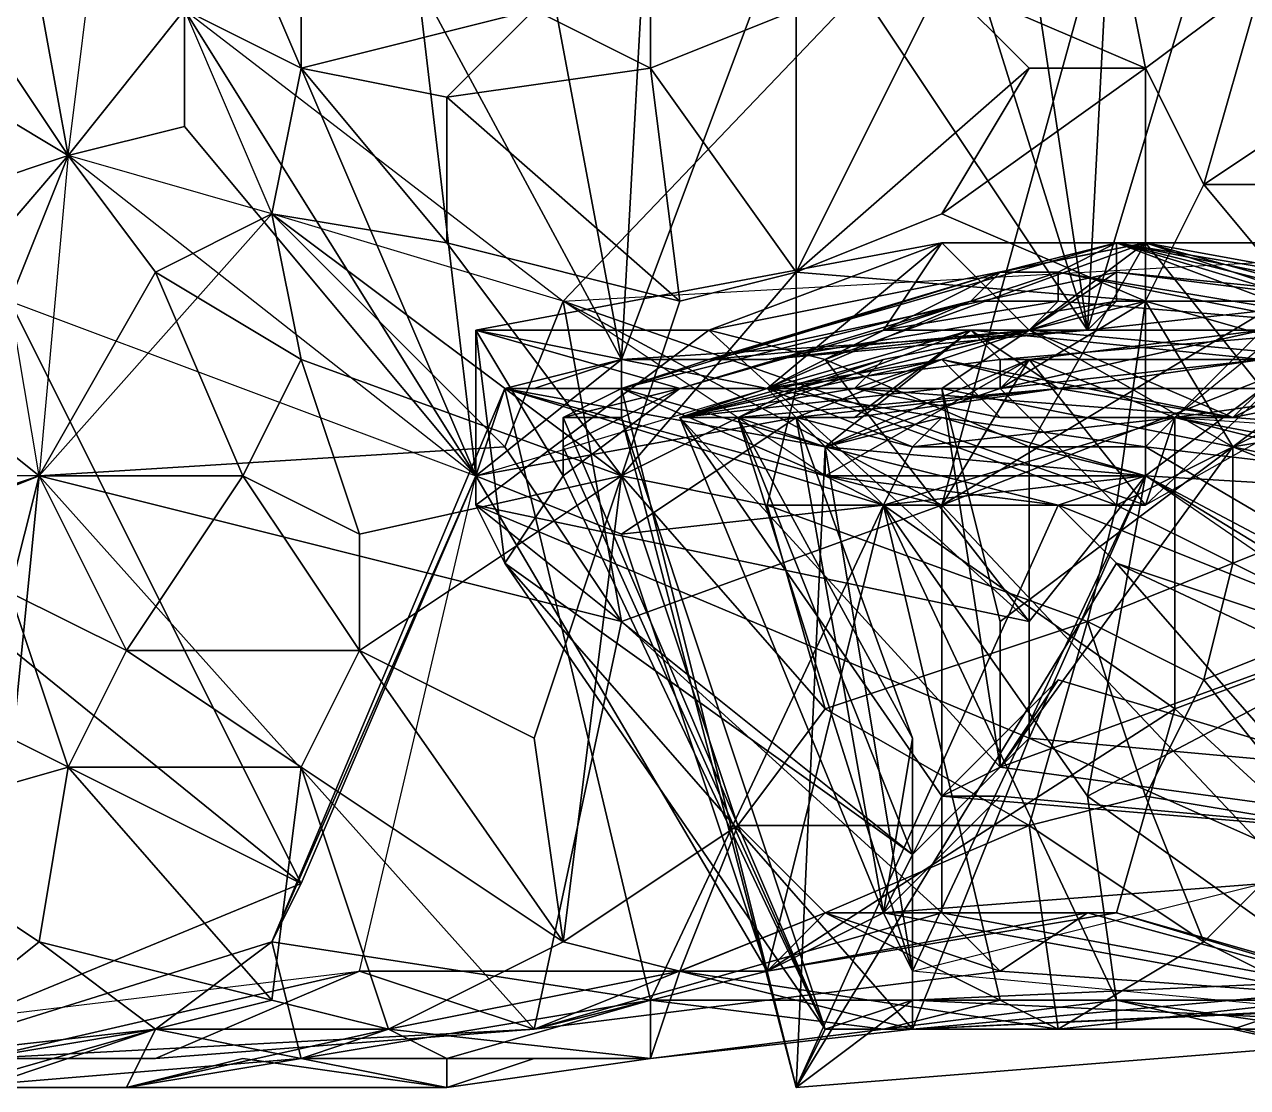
# Model space of a CAD drawing. Header units: metres. Extents: x -3.92 to 4.26, y -4.92 to 4.9.
# Drawn here: x -2.69 to -1.85, y -4.7 to -3.97 of the extents above; entities that cross this region are included whole.
import ezdxf

# ---------------------------------------------------------------- set-up
doc = ezdxf.new("R2010")
doc.units = ezdxf.units.M

msp = doc.modelspace()

# ---------------------------------------------------------------- linework, layer by layer
for points in [[(-2.76, -4, 1.3), (-2.64, -3.9, 1.32), (-2.78, -3.56, 1.68)], [(-1.9, -3.72, 1.32), (-2.58, -3.96, 1.32), (-2.32, -4.16, 1.3)], [(-2.06, -4.3, 1.3), (-1.9, -3.72, 1.32), (-2.32, -4.16, 1.3)], [(-2.06, -4.3, 1.3), (-1.66, -4.06, 1.3), (-1.9, -3.72, 1.32)], [(-1.66, -4.06, 1.3), (-1.76, -3.76, 1.32), (-1.9, -3.72, 1.32)], [(-2.06, -3.86, 1.3), (-2.02, -3.78, 1.3), (-1.96, -4.18, 0.78)], [(-2.02, -3.78, 1.3), (-1.94, -3.8, 1.3), (-1.96, -4.18, 0.78)], [(-1.94, -3.8, 1.3), (-1.84, -3.78, 1.3), (-1.96, -4.18, 0.78)], [(-1.84, -3.78, 1.3), (-1.78, -4.16, 0.7), (-1.96, -4.18, 0.78)], [(-2.7, -3.84, 1.3), (-2.66, -4.06, 1.32), (-2.78, -3.88, 1.3)], [(-2.58, -3.96, 1.32), (-2.66, -4.06, 1.32), (-2.7, -3.84, 1.3)], [(-2.34, -3.88, 1.3), (-2.26, -3.84, 1.3), (-2.28, -4.2, 0.7)], [(-2.26, -3.84, 1.3), (-2.16, -3.88, 1.3), (-2.28, -4.2, 0.7)], [(-2.56, -3.86, 1.3), (-2.38, -4.28, 0.74), (-2.58, -3.96, 1.32)], [(-2.42, -3.94, 1.3), (-2.38, -4.28, 0.74), (-2.56, -3.86, 1.3)], [(-2.06, -3.86, 1.3), (-1.96, -4.18, 0.78), (-2.16, -3.88, 1.3)], [(-2.66, -4.06, 1.32), (-2.7, -4.16, 1.3), (-2.78, -3.88, 1.3)], [(-2.42, -3.94, 1.3), (-2.34, -3.88, 1.3), (-2.28, -4.2, 0.7)], [(-2.16, -3.88, 1.3), (-1.96, -4.18, 0.78), (-2.28, -4.2, 0.7)], [(-2.9, -4.12, 1.3), (-2.64, -3.9, 1.32), (-3.02, -3.92, 1.3)], [(-2.76, -4, 1.3), (-2.66, -4.06, 1.32), (-2.64, -3.9, 1.32)], [(-2.06, -3.94, 1.3), (-1.92, -4, 1.32), (-1.94, -3.9, 1.32)], [(-1.94, -3.9, 1.32), (-1.92, -4, 1.32), (-1.84, -3.94, 1.32)], [(-2.58, -3.96, 1.32), (-2.5, -4, 1.32), (-2.5, -3.92, 1.32)], [(-2.5, -3.92, 1.32), (-2.5, -4, 1.32), (-2.34, -3.96, 1.3)], [(-2.34, -3.96, 1.3), (-2.26, -4, 1.3), (-2.26, -3.92, 1.3)], [(-2.26, -3.92, 1.3), (-2.26, -4, 1.3), (-2.16, -3.96, 1.3)], [(-2.42, -3.94, 1.3), (-2.28, -4.2, 0.7), (-2.38, -4.28, 0.74)], [(-2.16, -3.96, 1.3), (-2.16, -4.14, 1.32), (-2.06, -3.94, 1.3)], [(-2.16, -4.14, 1.32), (-2, -4, 1.3), (-2.06, -3.94, 1.3)], [(-2, -4, 1.3), (-1.92, -4, 1.32), (-2.06, -3.94, 1.3)], [(-1.92, -4, 1.32), (-1.88, -4.08, 1.32), (-1.84, -3.94, 1.32)], [(-1.88, -4.08, 1.32), (-1.76, -4, 1.32), (-1.84, -3.94, 1.32)], [(-2.58, -3.96, 1.32), (-2.58, -4.04, 1.32), (-2.66, -4.06, 1.32)], [(-2.38, -4.28, 0.74), (-2.58, -4.04, 1.32), (-2.58, -3.96, 1.32)], [(-2.5, -4, 1.32), (-2.58, -3.96, 1.32), (-2.52, -4.1, 1.32)], [(-2.5, -4, 1.32), (-2.4, -4.02, 1.3), (-2.34, -3.96, 1.3)], [(-2.4, -4.02, 1.3), (-2.26, -4, 1.3), (-2.34, -3.96, 1.3)], [(-2.26, -4, 1.3), (-2.16, -4.14, 1.32), (-2.16, -3.96, 1.3)], [(-1.92, -4.3, 0.78), (-1.58, -3.98, 1.3), (-1.9, -4.24, 0.7)], [(-2.78, -4.1, 1.3), (-2.66, -4.06, 1.32), (-2.76, -4, 1.3)], [(-2.5, -4, 1.32), (-2.52, -4.1, 1.32), (-2.4, -4.12, 1.3)], [(-2.5, -4, 1.32), (-2.4, -4.12, 1.3), (-2.4, -4.02, 1.3)], [(-2.4, -4.02, 1.3), (-2.24, -4.16, 1.32), (-2.26, -4, 1.3)], [(-2.24, -4.16, 1.32), (-2.16, -4.14, 1.32), (-2.26, -4, 1.3)], [(-2.16, -4.14, 1.32), (-2.06, -4.1, 1.3), (-2, -4, 1.3)], [(-2, -4, 1.3), (-2.06, -4.1, 1.3), (-1.92, -4, 1.32)], [(-2.06, -4.1, 1.3), (-1.92, -4.16, 1.32), (-1.92, -4, 1.32)], [(-1.92, -4.16, 1.32), (-1.88, -4.08, 1.32), (-1.92, -4, 1.32)], [(-1.88, -4.08, 1.32), (-1.74, -4.08, 1.32), (-1.76, -4, 1.32)], [(-2.4, -4.02, 1.3), (-2.4, -4.12, 1.3), (-2.24, -4.16, 1.32)], [(-2.58, -4.04, 1.32), (-2.38, -4.28, 0.74), (-2.66, -4.06, 1.32)], [(-2.78, -4.1, 1.3), (-2.78, -4.2, 1.3), (-2.66, -4.06, 1.32)], [(-2.78, -4.2, 1.3), (-2.7, -4.16, 1.3), (-2.66, -4.06, 1.32)], [(-2.66, -4.06, 1.32), (-2.68, -4.28, 1.32), (-2.6, -4.14, 1.32)], [(-2.52, -4.1, 1.32), (-2.66, -4.06, 1.32), (-2.6, -4.14, 1.32)], [(-1.6, -4.12, 1.3), (-1.66, -4.06, 1.3), (-2.06, -4.3, 1.3)], [(-1.92, -4.16, 1.32), (-1.78, -4.2, 1.32), (-1.88, -4.08, 1.32)], [(-1.78, -4.2, 1.32), (-1.74, -4.08, 1.32), (-1.88, -4.08, 1.32)], [(-2.36, -4.26, 1.3), (-2.52, -4.1, 1.32), (-2.68, -4.28, 1.32)], [(-2.52, -4.1, 1.32), (-2.6, -4.14, 1.32), (-2.5, -4.2, 1.32)], [(-2.4, -4.12, 1.3), (-2.52, -4.1, 1.32), (-2.28, -4.28, 1.36)], [(-2.52, -4.1, 1.32), (-2.5, -4.2, 1.32), (-2.28, -4.28, 1.36)], [(-2.36, -4.26, 1.3), (-2.32, -4.16, 1.3), (-2.52, -4.1, 1.32)], [(-2.16, -4.14, 1.32), (-1.92, -4.16, 1.32), (-2.06, -4.1, 1.3)], [(-2.4, -4.12, 1.3), (-2.28, -4.28, 1.36), (-2.24, -4.16, 1.32)], [(-2.18, -4.22, -0.98), (-2.06, -4.12, -1.14), (-2.38, -4.18, -1.18)], [(-2.06, -4.12, -1.14), (-2.22, -4.18, -1.2), (-2.38, -4.18, -1.18)], [(-2.32, -4.16, 1.3), (-1.6, -4.12, 1.3), (-1.92, -4.3, 0.78)], [(-1.94, -4.14, 0.16), (-1.94, -4.12, 0.02), (-2.22, -4.2, 0.04)], [(-2.22, -4.2, 0.04), (-1.94, -4.12, 0.02), (-2.02, -4.14, -0.14)], [(-2.06, -4.12, -1.14), (-1.92, -4.12, -1.18), (-2.22, -4.18, -1.2)], [(-1.92, -4.12, -1.18), (-2.14, -4.2, -1.18), (-2.22, -4.18, -1.2)], [(-2.18, -4.22, -0.98), (-2.1, -4.18, -0.84), (-2.06, -4.12, -1.14)], [(-2.14, -4.2, -1.18), (-1.92, -4.12, -1.18), (-2, -4.26, -1.18)], [(-2, -4.18, -0.82), (-2.06, -4.12, -1.14), (-2.1, -4.18, -0.84)], [(-2, -4.18, -0.82), (-1.92, -4.12, -1.18), (-2.06, -4.12, -1.14)], [(-1.74, -4.64, 1.26), (-1.6, -4.12, 1.3), (-2.06, -4.3, 1.3)], [(-1.94, -4.12, 0.02), (-1.92, -4.12, -0.06), (-2.02, -4.14, -0.14)], [(-1.92, -4.12, -0.06), (-1.94, -4.12, -0.2), (-2.02, -4.14, -0.14)], [(-2.02, -4.14, -0.14), (-1.94, -4.12, -0.2), (-2.02, -4.14, -0.22)], [(-1.94, -4.12, -0.2), (-1.98, -4.14, -0.36), (-2.02, -4.14, -0.22)], [(-2, -4.18, -0.82), (-1.74, -4.18, -0.94), (-1.92, -4.12, -1.18)], [(-1.92, -4.12, -1.18), (-1.92, -4.28, -1.18), (-2, -4.26, -1.18)], [(-1.94, -4.12, -0.2), (-1.78, -4.18, -0.38), (-1.98, -4.14, -0.36)], [(-1.74, -4.16, 0.22), (-1.94, -4.12, 0.02), (-1.94, -4.14, 0.16)], [(-1.74, -4.16, 0.22), (-1.7, -4.16, 0.04), (-1.94, -4.12, 0.02)], [(-1.7, -4.16, 0.04), (-1.92, -4.12, -0.06), (-1.94, -4.12, 0.02)], [(-1.92, -4.12, -0.06), (-1.7, -4.18, -0.16), (-1.94, -4.12, -0.2)], [(-1.7, -4.18, -0.16), (-1.74, -4.18, -0.24), (-1.94, -4.12, -0.2)], [(-1.74, -4.18, -0.24), (-1.7, -4.18, -0.32), (-1.94, -4.12, -0.2)], [(-1.94, -4.12, -0.2), (-1.7, -4.18, -0.32), (-1.78, -4.18, -0.38)], [(-1.7, -4.16, 0.04), (-1.7, -4.18, -0.08), (-1.92, -4.12, -0.06)], [(-1.7, -4.18, -0.08), (-1.7, -4.18, -0.16), (-1.92, -4.12, -0.06)], [(-1.74, -4.18, -0.94), (-1.76, -4.12, -1.18), (-1.92, -4.12, -1.18)], [(-1.92, -4.12, -1.18), (-1.84, -4.22, -1.18), (-1.92, -4.28, -1.18)], [(-1.92, -4.12, -1.18), (-1.76, -4.12, -1.18), (-1.84, -4.22, -1.18)], [(-2.54, -4.28, 1.32), (-2.6, -4.14, 1.32), (-2.68, -4.28, 1.32)], [(-2.54, -4.28, 1.32), (-2.5, -4.2, 1.32), (-2.6, -4.14, 1.32)], [(-2.24, -4.16, 1.32), (-2.28, -4.28, 1.36), (-2.16, -4.14, 1.32)], [(-2.28, -4.28, 1.36), (-2.16, -4.22, 1.32), (-2.16, -4.14, 1.32)], [(-2.22, -4.2, 0.04), (-2.02, -4.14, -0.14), (-2.28, -4.22, -0.02)], [(-2.02, -4.14, -0.14), (-2.18, -4.22, -0.1), (-2.28, -4.22, -0.02)], [(-2.02, -4.14, -0.14), (-2.28, -4.22, -0.26), (-2.18, -4.22, -0.18)], [(-2.02, -4.14, -0.14), (-2.02, -4.14, -0.22), (-2.28, -4.22, -0.26)], [(-2.02, -4.14, -0.22), (-2.04, -4.16, -0.3), (-2.28, -4.22, -0.26)], [(-2, -4.18, 0.44), (-1.94, -4.14, 0.28), (-2.22, -4.2, 0.28)], [(-2.22, -4.2, 0.28), (-1.94, -4.14, 0.16), (-2.22, -4.2, 0.04)], [(-1.94, -4.14, 0.28), (-1.94, -4.14, 0.16), (-2.22, -4.2, 0.28)], [(-2.02, -4.14, -0.14), (-2.18, -4.22, -0.18), (-2.18, -4.22, -0.1)], [(-2.16, -4.22, 1.32), (-1.92, -4.16, 1.32), (-2.16, -4.14, 1.32)], [(-2.04, -4.16, -0.3), (-1.98, -4.14, -0.36), (-2.04, -4.16, -0.42)], [(-1.98, -4.14, -0.36), (-2.04, -4.16, -0.3), (-2.02, -4.14, -0.22)], [(-1.98, -4.14, -0.36), (-2.04, -4.16, -0.52), (-2.04, -4.16, -0.42)], [(-1.98, -4.14, -0.36), (-1.98, -4.16, -0.58), (-2.04, -4.16, -0.52)], [(-2, -4.18, 0.44), (-1.94, -4.16, 0.38), (-1.94, -4.14, 0.28)], [(-1.78, -4.18, -0.38), (-1.74, -4.18, -0.46), (-1.98, -4.14, -0.36)], [(-1.98, -4.14, -0.36), (-1.74, -4.18, -0.54), (-1.98, -4.16, -0.58)], [(-1.74, -4.18, -0.46), (-1.74, -4.18, -0.54), (-1.98, -4.14, -0.36)], [(-1.94, -4.14, 0.28), (-1.74, -4.16, 0.22), (-1.94, -4.14, 0.16)], [(-1.94, -4.16, 0.38), (-1.78, -4.16, 0.42), (-1.94, -4.14, 0.28)], [(-1.94, -4.14, 0.28), (-1.74, -4.16, 0.3), (-1.74, -4.16, 0.22)], [(-1.78, -4.16, 0.42), (-1.74, -4.16, 0.3), (-1.94, -4.14, 0.28)], [(-2.5, -4.56, 1), (-2.92, -4.22, 1.3), (-2.7, -4.16, 1.3)], [(-2.78, -4.2, 1.3), (-2.68, -4.28, 1.32), (-2.7, -4.16, 1.3)], [(-2.5, -4.56, 1), (-2.7, -4.16, 1.3), (-2.38, -4.28, 0.74)], [(-2.28, -4.38, 1.3), (-2.32, -4.16, 1.3), (-2.36, -4.26, 1.3)], [(-2.28, -4.38, 1.3), (-2.06, -4.3, 1.3), (-2.32, -4.16, 1.3)], [(-2.06, -4.3, 0.78), (-2.32, -4.16, 1.3), (-1.92, -4.3, 0.78)], [(-2.06, -4.3, 0.78), (-2.14, -4.28, 0.74), (-2.32, -4.16, 1.3)], [(-2.18, -4.22, -0.36), (-2.04, -4.16, -0.42), (-2.28, -4.22, -0.46)], [(-2.28, -4.22, -0.26), (-2.04, -4.16, -0.3), (-2.18, -4.22, -0.36)], [(-2.04, -4.16, -0.42), (-2.04, -4.16, -0.52), (-2.28, -4.22, -0.46)], [(-2.04, -4.16, -0.52), (-2.18, -4.22, -0.54), (-2.28, -4.22, -0.46)], [(-2.18, -4.22, -0.54), (-2.04, -4.16, -0.52), (-2.24, -4.22, -0.64)], [(-2.24, -4.22, -0.64), (-2.04, -4.16, -0.52), (-2.1, -4.18, -0.74)], [(-1.96, -4.18, 0.78), (-1.94, -4.16, 0.7), (-2.18, -4.2, 0.66)], [(-1.94, -4.16, 0.7), (-1.94, -4.16, 0.62), (-2.18, -4.2, 0.66)], [(-2.18, -4.2, 0.66), (-1.94, -4.16, 0.62), (-2, -4.18, 0.56)], [(-2.04, -4.16, -0.3), (-2.04, -4.16, -0.42), (-2.18, -4.22, -0.36)], [(-2.16, -4.22, 1.32), (-2.02, -4.22, 1.3), (-1.92, -4.16, 1.32)], [(-1.98, -4.16, -0.58), (-2.1, -4.18, -0.74), (-2.04, -4.16, -0.52)], [(-1.98, -4.16, -0.58), (-2, -4.18, -0.82), (-2.1, -4.18, -0.74)], [(-2.02, -4.22, 1.3), (-1.94, -4.3, 1.32), (-1.92, -4.16, 1.32)], [(-2, -4.18, 0.56), (-1.94, -4.16, 0.5), (-2, -4.18, 0.44)], [(-1.94, -4.16, 0.62), (-1.94, -4.16, 0.5), (-2, -4.18, 0.56)], [(-1.94, -4.16, 0.5), (-1.94, -4.16, 0.38), (-2, -4.18, 0.44)], [(-1.98, -4.16, -0.58), (-1.74, -4.18, -0.76), (-2, -4.18, -0.82)], [(-1.74, -4.18, -0.54), (-1.74, -4.18, -0.62), (-1.98, -4.16, -0.58)], [(-1.74, -4.18, -0.62), (-1.74, -4.18, -0.76), (-1.98, -4.16, -0.58)], [(-1.96, -4.18, 0.78), (-1.78, -4.16, 0.7), (-1.94, -4.16, 0.7)], [(-1.94, -4.16, 0.62), (-1.78, -4.16, 0.54), (-1.94, -4.16, 0.5)], [(-1.94, -4.16, 0.7), (-1.78, -4.16, 0.62), (-1.94, -4.16, 0.62)], [(-1.94, -4.3, 1.32), (-1.86, -4.26, 1.32), (-1.92, -4.16, 1.32)], [(-1.78, -4.16, 0.54), (-1.78, -4.16, 0.42), (-1.94, -4.16, 0.5)], [(-1.94, -4.16, 0.62), (-1.78, -4.16, 0.62), (-1.78, -4.16, 0.54)], [(-1.94, -4.16, 0.7), (-1.78, -4.16, 0.7), (-1.78, -4.16, 0.62)], [(-1.78, -4.16, 0.42), (-1.94, -4.16, 0.38), (-1.94, -4.16, 0.5)], [(-1.92, -4.16, 1.32), (-1.86, -4.26, 1.32), (-1.78, -4.2, 1.32)], [(-2.24, -4.22, -0.86), (-2.38, -4.18, -1.18), (-2.32, -4.28, -0.92)], [(-2.38, -4.18, -1.18), (-2.32, -4.28, -1), (-2.32, -4.28, -0.92)], [(-2.24, -4.22, -0.86), (-2.18, -4.22, -0.98), (-2.38, -4.18, -1.18)], [(-2.32, -4.28, -1), (-2.38, -4.18, -1.18), (-2.36, -4.34, -1.1)], [(-2.38, -4.18, -1.18), (-2.38, -4.3, -1.18), (-2.36, -4.34, -1.1)], [(-2.38, -4.3, -1.18), (-2.22, -4.18, -1.2), (-2, -4.38, -1.18)], [(-2.22, -4.18, -1.2), (-2.38, -4.3, -1.18), (-2.38, -4.18, -1.18)], [(-2.28, -4.2, 0.7), (-1.96, -4.18, 0.78), (-2.18, -4.2, 0.66)], [(-2.24, -4.22, -0.64), (-2.1, -4.18, -0.74), (-2.24, -4.22, -0.86)], [(-2.24, -4.22, -0.86), (-2.1, -4.18, -0.84), (-2.18, -4.22, -0.98)], [(-2.1, -4.18, -0.84), (-2.24, -4.22, -0.86), (-2.1, -4.18, -0.74)], [(-2.18, -4.2, 0.66), (-2, -4.18, 0.56), (-2.22, -4.2, 0.48)], [(-2.22, -4.2, 0.48), (-2, -4.18, 0.44), (-2.22, -4.2, 0.28)], [(-2, -4.18, 0.56), (-2, -4.18, 0.44), (-2.22, -4.2, 0.48)], [(-2.22, -4.18, -1.2), (-2.14, -4.2, -1.18), (-2, -4.38, -1.18)], [(-2.14, -4.26, -0.02), (-2.04, -4.18, -0.06), (-2.2, -4.24, -0.28)], [(-2.04, -4.18, -0.06), (-2.12, -4.24, -0.24), (-2.2, -4.24, -0.28)], [(-2.14, -4.26, -0.02), (-2.18, -4.22, 0.2), (-2.04, -4.18, -0.06)], [(-2.18, -4.22, 0.2), (-2.02, -4.2, 0.04), (-2.04, -4.18, -0.06)], [(-2.1, -4.2, -1), (-2, -4.18, -1.06), (-2.16, -4.22, -1.1)], [(-2, -4.18, -1.06), (-2.06, -4.22, -1.14), (-2.16, -4.22, -1.1)], [(-2.04, -4.18, -0.06), (-1.98, -4.22, -0.36), (-2.12, -4.24, -0.24)], [(-2.12, -4.22, -0.92), (-2, -4.18, -1.06), (-2.1, -4.2, -1)], [(-1.86, -4.24, -0.8), (-2, -4.18, -1.06), (-2.12, -4.22, -0.92)], [(-2, -4.18, -0.82), (-2.1, -4.18, -0.84), (-2.1, -4.18, -0.74)], [(-2, -4.18, -1.06), (-1.86, -4.26, -1.1), (-2.06, -4.22, -1.14)], [(-2.04, -4.18, -0.06), (-1.84, -4.2, -0.26), (-1.98, -4.22, -0.36)], [(-2.02, -4.2, 0.04), (-1.78, -4.18, 0.04), (-2.04, -4.18, -0.06)], [(-2.04, -4.18, -0.06), (-1.78, -4.18, -0.16), (-1.84, -4.2, -0.26)], [(-1.78, -4.18, 0.04), (-1.84, -4.2, -0.02), (-2.04, -4.18, -0.06)], [(-2.04, -4.18, -0.06), (-1.84, -4.2, -0.1), (-1.78, -4.18, -0.16)], [(-1.84, -4.2, -0.02), (-1.84, -4.2, -0.1), (-2.04, -4.18, -0.06)], [(-2.02, -4.2, 0.04), (-1.84, -4.2, 0.1), (-1.78, -4.18, 0.04)], [(-2.02, -4.22, 0.36), (-1.84, -4.18, 0.48), (-1.84, -4.2, 0.34)], [(-2.02, -4.22, 0.36), (-2, -4.2, 0.66), (-1.84, -4.18, 0.48)], [(-1.74, -4.18, -0.76), (-1.74, -4.18, -0.86), (-2, -4.18, -0.82)], [(-1.74, -4.18, -0.86), (-1.74, -4.18, -0.94), (-2, -4.18, -0.82)], [(-2, -4.2, 0.66), (-1.9, -4.24, 0.7), (-1.84, -4.18, 0.48)], [(-1.86, -4.24, -0.8), (-1.78, -4.2, -1.02), (-2, -4.18, -1.06)], [(-1.78, -4.2, -1.02), (-1.7, -4.18, -1.06), (-2, -4.18, -1.06)], [(-2, -4.18, -1.06), (-1.7, -4.18, -1.06), (-1.86, -4.26, -1.1)], [(-1.9, -4.24, 0.7), (-1.62, -4.2, 0.64), (-1.84, -4.18, 0.48)], [(-1.62, -4.22, -1.14), (-1.86, -4.26, -1.1), (-1.7, -4.18, -1.06)], [(-2.78, -4.2, 1.3), (-2.8, -4.32, 1.32), (-2.68, -4.28, 1.32)], [(-2.5, -4.2, 1.32), (-2.54, -4.28, 1.32), (-2.46, -4.32, 1.32)], [(-2.5, -4.2, 1.32), (-2.46, -4.32, 1.32), (-2.28, -4.28, 1.36)], [(-2.28, -4.2, 0.7), (-2.36, -4.22, 0.6), (-2.38, -4.28, 0.74)], [(-2.28, -4.2, 0.7), (-2.28, -4.2, 0.62), (-2.36, -4.22, 0.6)], [(-2.28, -4.2, 0.62), (-2.28, -4.2, 0.54), (-2.36, -4.22, 0.6)], [(-2.28, -4.2, 0.54), (-2.34, -4.22, 0.48), (-2.36, -4.22, 0.6)], [(-2.34, -4.22, 0.48), (-2.28, -4.2, 0.42), (-2.36, -4.22, 0.4)], [(-2.28, -4.2, 0.42), (-2.28, -4.2, 0.34), (-2.36, -4.22, 0.4)], [(-2.28, -4.2, 0.34), (-2.28, -4.22, 0.22), (-2.36, -4.22, 0.4)], [(-2.28, -4.2, 0.54), (-2.28, -4.2, 0.42), (-2.34, -4.22, 0.48)], [(-2.28, -4.2, 0.7), (-2.18, -4.2, 0.66), (-2.28, -4.2, 0.62)], [(-2.28, -4.2, 0.62), (-2.18, -4.2, 0.66), (-2.28, -4.2, 0.54)], [(-2.18, -4.2, 0.66), (-2.22, -4.2, 0.48), (-2.28, -4.2, 0.54)], [(-2.28, -4.2, 0.54), (-2.22, -4.2, 0.48), (-2.28, -4.2, 0.42)], [(-2.22, -4.2, 0.48), (-2.28, -4.2, 0.34), (-2.28, -4.2, 0.42)], [(-2.22, -4.2, 0.48), (-2.22, -4.2, 0.28), (-2.28, -4.2, 0.34)], [(-2.22, -4.2, 0.28), (-2.28, -4.22, 0.22), (-2.28, -4.2, 0.34)], [(-2.22, -4.2, 0.28), (-2.28, -4.22, 0.14), (-2.28, -4.22, 0.22)], [(-2.22, -4.2, 0.28), (-2.22, -4.2, 0.04), (-2.28, -4.22, 0.14)], [(-2.22, -4.2, 0.04), (-2.28, -4.22, -0.02), (-2.28, -4.22, 0.14)], [(-2.16, -4.24, -0.62), (-2.06, -4.2, -0.6), (-2.24, -4.24, -0.72)], [(-2.06, -4.2, -0.6), (-2.18, -4.22, -0.78), (-2.24, -4.24, -0.72)], [(-2.12, -4.22, -0.92), (-2.1, -4.2, -1), (-2.24, -4.24, -1.04)], [(-2.1, -4.2, -1), (-2.16, -4.22, -1.1), (-2.24, -4.24, -1.04)], [(-2.18, -4.22, 0.2), (-2.02, -4.22, 0.22), (-2.02, -4.2, 0.04)], [(-2.06, -4.2, -0.6), (-2.12, -4.22, -0.92), (-2.18, -4.22, -0.78)], [(-1.98, -4.22, -0.36), (-2.06, -4.2, -0.6), (-2.16, -4.24, -0.46)], [(-2.06, -4.2, -0.6), (-2.16, -4.24, -0.62), (-2.16, -4.24, -0.46)], [(-2.14, -4.2, -1.18), (-2, -4.26, -1.18), (-2, -4.38, -1.18)], [(-2.14, -4.26, 0.62), (-2, -4.2, 0.66), (-2.02, -4.22, 0.36)], [(-2.14, -4.26, 0.62), (-2.14, -4.28, 0.74), (-2, -4.2, 0.66)], [(-2.14, -4.28, 0.74), (-2.06, -4.3, 0.78), (-2, -4.2, 0.66)], [(-2.06, -4.2, -0.6), (-2.02, -4.24, -0.68), (-2.12, -4.22, -0.92)], [(-1.98, -4.22, -0.36), (-1.86, -4.24, -0.46), (-2.06, -4.2, -0.6)], [(-1.86, -4.24, -0.46), (-1.86, -4.24, -0.54), (-2.06, -4.2, -0.6)], [(-1.86, -4.24, -0.54), (-1.86, -4.24, -0.62), (-2.06, -4.2, -0.6)], [(-2.06, -4.2, -0.6), (-1.86, -4.24, -0.8), (-2.02, -4.24, -0.68)], [(-2.06, -4.2, -0.6), (-1.86, -4.24, -0.62), (-1.86, -4.24, -0.8)], [(-2, -4.2, 0.66), (-2.06, -4.3, 0.78), (-1.92, -4.3, 0.78)], [(-2.02, -4.22, 0.22), (-1.84, -4.2, 0.18), (-2.02, -4.2, 0.04)], [(-2.02, -4.2, 0.04), (-1.84, -4.2, 0.18), (-1.84, -4.2, 0.1)], [(-2.02, -4.22, 0.22), (-1.84, -4.2, 0.26), (-1.84, -4.2, 0.18)], [(-2.02, -4.22, 0.36), (-1.84, -4.2, 0.26), (-2.02, -4.22, 0.22)], [(-2.02, -4.22, 0.36), (-1.84, -4.2, 0.34), (-1.84, -4.2, 0.26)], [(-2, -4.2, 0.66), (-1.92, -4.3, 0.78), (-1.9, -4.24, 0.7)], [(-1.84, -4.2, -0.26), (-1.84, -4.22, -0.34), (-1.98, -4.22, -0.36)], [(-1.9, -4.24, 0.7), (-1.6, -4.26, 0.72), (-1.62, -4.2, 0.64)], [(-1.86, -4.26, 1.32), (-1.76, -4.3, 1.32), (-1.78, -4.2, 1.32)], [(-1.86, -4.24, -0.62), (-1.66, -4.2, -0.92), (-1.86, -4.24, -0.8)], [(-1.6, -4.26, -0.68), (-1.66, -4.2, -0.92), (-1.86, -4.24, -0.62)], [(-1.66, -4.2, -0.92), (-1.78, -4.2, -1.02), (-1.86, -4.24, -0.8)], [(-2.5, -4.56, 1), (-2.74, -4.44, 1.3), (-2.92, -4.22, 1.3)], [(-2.36, -4.22, 0.6), (-2.52, -4.6, 0.82), (-2.38, -4.28, 0.74)], [(-2.36, -4.22, 0.6), (-2.36, -4.22, 0.4), (-2.52, -4.6, 0.82)], [(-2.52, -4.6, 0.82), (-2.36, -4.22, 0.4), (-2.26, -4.64, 0.82)], [(-2.38, -4.28, 0.74), (-2.18, -4.22, 0.2), (-2.16, -4.24, 0.52)], [(-2.36, -4.22, 0.6), (-2.34, -4.22, 0.48), (-2.36, -4.22, 0.4)], [(-2.36, -4.22, 0.4), (-2.1, -4.3, 0.48), (-2.26, -4.64, 0.82)], [(-2.36, -4.22, 0.4), (-2.14, -4.26, 0.38), (-2.1, -4.3, 0.48)], [(-2.36, -4.22, 0.4), (-2.14, -4.28, 0.24), (-2.14, -4.26, 0.38)], [(-2.36, -4.22, 0.4), (-2.28, -4.22, 0.22), (-2.14, -4.28, 0.24)], [(-2.28, -4.22, -0.46), (-2.32, -4.24, -0.68), (-2.28, -4.24, -0.54)], [(-2.32, -4.24, -0.68), (-2.24, -4.22, -0.86), (-2.32, -4.26, -0.78)], [(-2.24, -4.22, -0.86), (-2.32, -4.28, -0.92), (-2.32, -4.26, -0.78)], [(-2.32, -4.24, -0.68), (-2.24, -4.22, -0.64), (-2.24, -4.22, -0.86)], [(-2.32, -4.24, -0.68), (-2.28, -4.22, -0.46), (-2.24, -4.22, -0.64)], [(-2.28, -4.28, 1.36), (-2.18, -4.3, 1.32), (-2.16, -4.22, 1.32)], [(-2.28, -4.22, 0.22), (-2.28, -4.22, 0.14), (-2.14, -4.28, 0.24)], [(-2.28, -4.22, 0.14), (-2.14, -4.26, 0.14), (-2.14, -4.28, 0.24)], [(-2.28, -4.22, 0.14), (-2.14, -4.26, 0.06), (-2.14, -4.26, 0.14)], [(-2.28, -4.22, 0.14), (-2.16, -4.7, -0.28), (-2.14, -4.26, 0.06)], [(-2.28, -4.22, -0.02), (-2.16, -4.7, -0.28), (-2.28, -4.22, 0.14)], [(-2.28, -4.22, -0.02), (-2.28, -4.24, -0.1), (-2.16, -4.7, -0.28)], [(-2.28, -4.22, -0.02), (-2.28, -4.22, -0.26), (-2.28, -4.24, -0.1)], [(-2.28, -4.24, -0.1), (-2.28, -4.22, -0.26), (-2.28, -4.24, -0.18)], [(-2.28, -4.22, -0.26), (-2.28, -4.24, -0.38), (-2.28, -4.24, -0.18)], [(-2.28, -4.22, -0.26), (-2.28, -4.22, -0.46), (-2.28, -4.24, -0.38)], [(-2.28, -4.22, -0.02), (-2.18, -4.22, -0.1), (-2.28, -4.22, -0.26)], [(-2.18, -4.22, -0.1), (-2.18, -4.22, -0.18), (-2.28, -4.22, -0.26)], [(-2.28, -4.22, -0.46), (-2.28, -4.24, -0.54), (-2.28, -4.24, -0.38)], [(-2.28, -4.22, -0.26), (-2.18, -4.22, -0.36), (-2.28, -4.22, -0.46)], [(-2.18, -4.22, -0.54), (-2.24, -4.22, -0.64), (-2.28, -4.22, -0.46)], [(-2.18, -4.22, -0.78), (-2.24, -4.24, -1.04), (-2.24, -4.24, -0.72)], [(-2.18, -4.22, -0.78), (-2.12, -4.22, -0.92), (-2.24, -4.24, -1.04)], [(-2.24, -4.24, -1.12), (-2.06, -4.22, -1.14), (-2.02, -4.48, -1.08)], [(-2.24, -4.24, -1.12), (-2.16, -4.22, -1.1), (-2.06, -4.22, -1.14)], [(-2.16, -4.22, -1.1), (-2.24, -4.24, -1.12), (-2.24, -4.24, -1.04)], [(-2.12, -4.24, -0.24), (-1.98, -4.22, -0.36), (-2.2, -4.24, -0.28)], [(-1.98, -4.22, -0.36), (-2.16, -4.24, -0.46), (-2.2, -4.24, -0.28)], [(-2.16, -4.22, 1.32), (-2.18, -4.3, 1.32), (-1.94, -4.3, 1.32)], [(-2.16, -4.24, 0.52), (-2.18, -4.22, 0.2), (-2.08, -4.26, 0.32)], [(-2.18, -4.22, 0.2), (-2.06, -4.24, 0.14), (-2.08, -4.26, 0.32)], [(-2.18, -4.22, 0.2), (-2.14, -4.26, -0.02), (-2.06, -4.24, 0.14)], [(-2.18, -4.22, 0.2), (-2.02, -4.22, 0.36), (-2.02, -4.22, 0.22)], [(-2.18, -4.22, 0.2), (-2.14, -4.26, 0.62), (-2.02, -4.22, 0.36)], [(-2.16, -4.22, 1.32), (-1.94, -4.3, 1.32), (-2.02, -4.22, 1.3)], [(-2.02, -4.24, -0.68), (-1.86, -4.24, -0.8), (-2.12, -4.22, -0.92)], [(-2.06, -4.22, -1.14), (-2.02, -4.38, -1.08), (-2.02, -4.48, -1.08)], [(-2.02, -4.38, -1.08), (-2.06, -4.22, -1.14), (-1.86, -4.26, -1.1)], [(-1.84, -4.22, -0.34), (-1.86, -4.24, -0.46), (-1.98, -4.22, -0.36)], [(-1.92, -4.28, -1.18), (-1.84, -4.22, -1.18), (-1.58, -4.3, -1.18)], [(-1.84, -4.22, -0.34), (-1.6, -4.26, -0.48), (-1.86, -4.24, -0.46)], [(-1.62, -4.22, -1.14), (-1.58, -4.32, -1.1), (-1.86, -4.26, -1.1)], [(-2.38, -4.28, 0.74), (-2.16, -4.24, 0.52), (-2.28, -4.32, 0.76)], [(-2.28, -4.24, -0.54), (-2.32, -4.24, -0.68), (-2.14, -4.66, -0.52)], [(-2.32, -4.24, -0.68), (-2.14, -4.66, -0.7), (-2.14, -4.66, -0.52)], [(-2.32, -4.24, -0.68), (-2.32, -4.26, -0.78), (-2.14, -4.66, -0.7)], [(-2.28, -4.24, -0.1), (-2.28, -4.24, -0.18), (-2.16, -4.7, -0.28)], [(-2.28, -4.24, -0.18), (-2.28, -4.24, -0.38), (-2.16, -4.7, -0.28)], [(-2.28, -4.24, -0.38), (-2.14, -4.66, -0.52), (-2.16, -4.7, -0.28)], [(-2.28, -4.24, -0.38), (-2.28, -4.24, -0.54), (-2.14, -4.66, -0.52)], [(-2.28, -4.32, 0.76), (-2.16, -4.24, 0.52), (-2.1, -4.3, 0.56)], [(-2.16, -4.24, -0.46), (-2.24, -4.24, -0.72), (-2.1, -4.58, -0.6)], [(-2.24, -4.24, -0.72), (-2.06, -4.5, -0.84), (-2.1, -4.58, -0.6)], [(-2.24, -4.24, -0.72), (-2.24, -4.24, -1.04), (-2.06, -4.5, -0.84)], [(-2.16, -4.24, -0.62), (-2.24, -4.24, -0.72), (-2.16, -4.24, -0.46)], [(-2.24, -4.24, -1.04), (-2.02, -4.48, -1.08), (-2.06, -4.5, -0.84)], [(-2.24, -4.24, -1.04), (-2.24, -4.24, -1.12), (-2.02, -4.48, -1.08)], [(-2.14, -4.26, -0.02), (-2.2, -4.24, -0.28), (-2.08, -4.62, -0.32)], [(-2.2, -4.24, -0.28), (-2.08, -4.54, -0.38), (-2.08, -4.62, -0.32)], [(-2.2, -4.24, -0.28), (-2.08, -4.46, -0.44), (-2.08, -4.54, -0.38)], [(-2.2, -4.24, -0.28), (-2.16, -4.24, -0.46), (-2.08, -4.46, -0.44)], [(-2.16, -4.24, 0.52), (-2.08, -4.26, 0.32), (-2.1, -4.3, 0.56)], [(-2.08, -4.46, -0.44), (-2.16, -4.24, -0.46), (-2.1, -4.58, -0.6)], [(-2.06, -4.24, 0.14), (-2.14, -4.26, -0.02), (-1.92, -4.28, 0.06)], [(-2.1, -4.3, 0.56), (-1.9, -4.24, 0.46), (-1.9, -4.44, 0.8)], [(-2.1, -4.3, 0.56), (-2.08, -4.26, 0.32), (-1.9, -4.24, 0.46)], [(-2.08, -4.26, 0.32), (-1.92, -4.26, 0.24), (-1.9, -4.24, 0.46)], [(-2.06, -4.24, 0.14), (-1.92, -4.26, 0.16), (-2.08, -4.26, 0.32)], [(-2.06, -4.24, 0.14), (-1.92, -4.28, 0.06), (-1.92, -4.26, 0.16)], [(-1.9, -4.24, 0.46), (-1.92, -4.26, 0.24), (-1.58, -4.3, 0.38)], [(-1.9, -4.24, 0.46), (-1.58, -4.32, 0.6), (-1.9, -4.44, 0.8)], [(-1.9, -4.24, 0.46), (-1.58, -4.3, 0.38), (-1.58, -4.32, 0.6)], [(-1.6, -4.26, -0.48), (-1.86, -4.24, -0.54), (-1.86, -4.24, -0.46)], [(-1.6, -4.26, -0.48), (-1.6, -4.26, -0.6), (-1.86, -4.24, -0.54)], [(-1.6, -4.26, -0.6), (-1.86, -4.24, -0.62), (-1.86, -4.24, -0.54)], [(-1.6, -4.26, -0.6), (-1.6, -4.26, -0.68), (-1.86, -4.24, -0.62)], [(-2.28, -4.38, 1.3), (-2.36, -4.26, 1.3), (-2.68, -4.28, 1.32)], [(-2.32, -4.26, -0.78), (-2.14, -4.66, -0.82), (-2.14, -4.66, -0.7)], [(-2.32, -4.26, -0.78), (-2.32, -4.28, -0.92), (-2.14, -4.66, -0.82)], [(-2.14, -4.26, 0.14), (-2.16, -4.7, -0.28), (-1.98, -4.3, 0.12)], [(-2.14, -4.26, 0.06), (-2.16, -4.7, -0.28), (-2.14, -4.26, 0.14)], [(-2.14, -4.26, 0.38), (-2.14, -4.28, 0.24), (-2.1, -4.3, 0.48)], [(-2.14, -4.26, 0.14), (-1.98, -4.3, 0.12), (-2.14, -4.28, 0.24)], [(-2.14, -4.26, -0.02), (-2.08, -4.62, -0.32), (-1.92, -4.28, 0.06)], [(-2.08, -4.26, 0.32), (-1.92, -4.26, 0.16), (-1.92, -4.26, 0.24)], [(-2.02, -4.48, -1.08), (-1.86, -4.26, -1.1), (-1.58, -4.32, -1.1)], [(-2.02, -4.48, -1.08), (-2.02, -4.38, -1.08), (-1.86, -4.26, -1.1)], [(-2, -4.38, -1.18), (-2, -4.26, -1.18), (-1.92, -4.28, -1.18)], [(-1.94, -4.3, 1.32), (-1.86, -4.34, 1.32), (-1.86, -4.26, 1.32)], [(-1.92, -4.26, 0.24), (-1.58, -4.46, 0.08), (-1.58, -4.3, 0.38)], [(-1.92, -4.26, 0.24), (-1.92, -4.26, 0.16), (-1.58, -4.46, 0.08)], [(-1.92, -4.26, 0.16), (-1.92, -4.28, 0.06), (-1.58, -4.46, 0.08)], [(-1.86, -4.34, 1.32), (-1.76, -4.3, 1.32), (-1.86, -4.26, 1.32)], [(-2.72, -4.68, 1.18), (-2.68, -4.28, 1.32), (-3.08, -4.44, 1.3)], [(-2.68, -4.28, 1.32), (-3, -4.28, 1.3), (-3.08, -4.44, 1.3)], [(-2.8, -4.32, 1.32), (-2.7, -4.36, 1.32), (-2.68, -4.28, 1.32)], [(-2.72, -4.68, 1.18), (-2.34, -4.66, 1.26), (-2.68, -4.28, 1.32)], [(-2.7, -4.36, 1.32), (-2.62, -4.4, 1.32), (-2.68, -4.28, 1.32)], [(-2.62, -4.4, 1.32), (-2.54, -4.28, 1.32), (-2.68, -4.28, 1.32)], [(-2.34, -4.66, 1.26), (-2.28, -4.38, 1.3), (-2.68, -4.28, 1.32)], [(-2.62, -4.4, 1.32), (-2.46, -4.4, 1.32), (-2.54, -4.28, 1.32)], [(-2.46, -4.4, 1.32), (-2.46, -4.32, 1.32), (-2.54, -4.28, 1.32)], [(-2.52, -4.6, 0.82), (-2.5, -4.56, 1), (-2.38, -4.28, 0.74)], [(-2.46, -4.32, 1.32), (-2.46, -4.4, 1.32), (-2.28, -4.28, 1.36)], [(-2.46, -4.4, 1.32), (-2.34, -4.46, 1.3), (-2.28, -4.28, 1.36)], [(-2.46, -4.62, 1.04), (-2.38, -4.28, 0.74), (-2.18, -4.62, 0.86)], [(-2.38, -4.28, 0.74), (-2.28, -4.32, 0.76), (-2.18, -4.62, 0.86)], [(-2.32, -4.28, -0.92), (-2.36, -4.34, -1.1), (-2.14, -4.66, -0.82)], [(-2.32, -4.28, -0.92), (-2.32, -4.28, -1), (-2.36, -4.34, -1.1)], [(-2.32, -4.6, 1.32), (-2.28, -4.28, 1.36), (-2.34, -4.46, 1.3)], [(-2.32, -4.6, 1.32), (-2.2, -4.52, 1.32), (-2.28, -4.28, 1.36)], [(-2.28, -4.28, 1.36), (-2.14, -4.44, 1.3), (-2.18, -4.3, 1.32)], [(-2.28, -4.28, 1.36), (-2.2, -4.52, 1.32), (-2.14, -4.44, 1.3)], [(-2.14, -4.28, 0.24), (-1.92, -4.28, 0.32), (-2.1, -4.3, 0.48)], [(-2.14, -4.28, 0.24), (-1.98, -4.3, 0.12), (-1.92, -4.28, 0.32)], [(-1.92, -4.28, 0.32), (-1.96, -4.5, 0.8), (-2.1, -4.3, 0.48)], [(-2.08, -4.62, -0.32), (-1.6, -4.5, -0.12), (-1.92, -4.28, 0.06)], [(-2, -4.46, -1.18), (-1.92, -4.28, -1.18), (-1.56, -4.5, -1.18)], [(-2, -4.46, -1.18), (-2, -4.38, -1.18), (-1.92, -4.28, -1.18)], [(-1.98, -4.3, 0.12), (-1.58, -4.46, 0.18), (-1.92, -4.28, 0.32)], [(-1.96, -4.5, 0.8), (-1.92, -4.28, 0.32), (-1.58, -4.3, 0.46)], [(-1.58, -4.3, 0.46), (-1.92, -4.28, 0.32), (-1.58, -4.46, 0.18)], [(-1.92, -4.28, -1.18), (-1.58, -4.3, -1.18), (-1.56, -4.5, -1.18)], [(-2.08, -4.54, -1.08), (-2.38, -4.3, -1.18), (-2, -4.46, -1.18)], [(-2.38, -4.3, -1.18), (-2.08, -4.54, -1.08), (-2.36, -4.34, -1.1)], [(-2.38, -4.3, -1.18), (-2, -4.38, -1.18), (-2, -4.46, -1.18)], [(-2.06, -4.58, 1.3), (-2.06, -4.3, 1.3), (-2.28, -4.38, 1.3)], [(-2.28, -4.32, 0.76), (-2.1, -4.3, 0.56), (-2.18, -4.62, 0.86)], [(-2.1, -4.3, 0.48), (-2.02, -4.64, 0.86), (-2.26, -4.64, 0.82)], [(-2.18, -4.3, 1.32), (-1.96, -4.38, 1.32), (-1.94, -4.3, 1.32)], [(-2.18, -4.3, 1.32), (-2.14, -4.44, 1.3), (-1.96, -4.38, 1.32)], [(-2.1, -4.3, 0.56), (-1.9, -4.44, 0.8), (-2.18, -4.62, 0.86)], [(-2.16, -4.7, -0.28), (-1.94, -4.34, -0.1), (-1.98, -4.3, 0.12)], [(-2.1, -4.3, 0.48), (-1.94, -4.64, 0.84), (-2.02, -4.64, 0.86)], [(-2.1, -4.3, 0.48), (-1.96, -4.5, 0.8), (-1.94, -4.64, 0.84)], [(-2.06, -4.58, 1.3), (-1.74, -4.64, 1.26), (-2.06, -4.3, 1.3)], [(-1.98, -4.3, 0.12), (-1.58, -4.46, 0.08), (-1.58, -4.46, 0.18)], [(-1.98, -4.3, 0.12), (-1.94, -4.34, -0.1), (-1.58, -4.46, 0.08)], [(-1.96, -4.38, 1.32), (-1.86, -4.34, 1.32), (-1.94, -4.3, 1.32)], [(-1.96, -4.5, 0.8), (-1.58, -4.3, 0.46), (-1.68, -4.7, 0.84)], [(-1.86, -4.34, 1.32), (-1.78, -4.38, 1.32), (-1.76, -4.3, 1.32)], [(-2.02, -4.48, -1.08), (-1.58, -4.32, -0.96), (-1.58, -4.54, -0.62)], [(-2.02, -4.48, -1.08), (-1.58, -4.32, -1.1), (-1.58, -4.32, -0.96)], [(-1.9, -4.44, 0.8), (-1.58, -4.32, 0.6), (-1.66, -4.66, 0.92)], [(-2.14, -4.66, -0.82), (-2.36, -4.34, -1.1), (-2.08, -4.66, -1.04)], [(-2.36, -4.34, -1.1), (-2.08, -4.54, -1.08), (-2.08, -4.66, -1.04)], [(-2.16, -4.7, -0.28), (-1.66, -4.66, -0.28), (-1.94, -4.34, -0.1)], [(-1.96, -4.38, 1.32), (-1.88, -4.42, 1.32), (-1.86, -4.34, 1.32)], [(-1.94, -4.34, -0.1), (-1.6, -4.5, -0.12), (-1.58, -4.46, 0.08)], [(-1.6, -4.5, -0.12), (-1.94, -4.34, -0.1), (-1.66, -4.66, -0.28)], [(-1.88, -4.42, 1.32), (-1.78, -4.38, 1.32), (-1.86, -4.34, 1.32)], [(-2.8, -4.52, 1.32), (-2.66, -4.48, 1.32), (-2.7, -4.36, 1.32)], [(-2.7, -4.36, 1.32), (-2.66, -4.48, 1.32), (-2.62, -4.4, 1.32)], [(-2.34, -4.66, 1.26), (-2.06, -4.58, 1.3), (-2.28, -4.38, 1.3)], [(-2.14, -4.44, 1.3), (-2, -4.52, 1.32), (-1.96, -4.38, 1.32)], [(-2, -4.52, 1.32), (-1.92, -4.5, 1.32), (-1.96, -4.38, 1.32)], [(-1.96, -4.38, 1.32), (-1.92, -4.5, 1.32), (-1.88, -4.42, 1.32)], [(-1.88, -4.42, 1.32), (-1.8, -4.52, 1.32), (-1.78, -4.38, 1.32)], [(-2.66, -4.48, 1.32), (-2.5, -4.48, 1.32), (-2.62, -4.4, 1.32)], [(-2.62, -4.4, 1.32), (-2.5, -4.48, 1.32), (-2.46, -4.4, 1.32)], [(-2.5, -4.48, 1.32), (-2.32, -4.6, 1.32), (-2.46, -4.4, 1.32)], [(-2.32, -4.6, 1.32), (-2.34, -4.46, 1.3), (-2.46, -4.4, 1.32)], [(-2.06, -4.5, -0.84), (-1.98, -4.42, -0.84), (-1.58, -4.54, -0.62)], [(-2.06, -4.5, -0.84), (-2.02, -4.48, -1.08), (-1.98, -4.42, -0.84)], [(-2.02, -4.48, -1.08), (-1.58, -4.54, -0.62), (-1.98, -4.42, -0.84)], [(-1.88, -4.42, 1.32), (-1.92, -4.5, 1.32), (-1.8, -4.52, 1.32)], [(-2.84, -4.7, 0.82), (-2.74, -4.44, 1.3), (-2.5, -4.56, 1)], [(-2.14, -4.44, 1.3), (-2.2, -4.52, 1.32), (-2, -4.52, 1.32)], [(-2.18, -4.62, 0.86), (-1.9, -4.44, 0.8), (-1.94, -4.58, 0.9)], [(-1.94, -4.58, 0.9), (-1.9, -4.44, 0.8), (-1.66, -4.66, 0.92)], [(-2.08, -4.54, -0.38), (-2.08, -4.46, -0.44), (-2.1, -4.58, -0.6)], [(-2.08, -4.66, -1.04), (-2, -4.46, -1.18), (-1.64, -4.62, -1.1)], [(-2.08, -4.66, -1.04), (-2.08, -4.54, -1.08), (-2, -4.46, -1.18)], [(-2, -4.46, -1.18), (-1.56, -4.5, -1.18), (-1.64, -4.62, -1.1)], [(-2.8, -4.52, 1.32), (-2.68, -4.6, 1.32), (-2.66, -4.48, 1.32)], [(-2.68, -4.6, 1.32), (-2.52, -4.64, 1.32), (-2.66, -4.48, 1.32)], [(-2.66, -4.48, 1.32), (-2.52, -4.64, 1.32), (-2.5, -4.48, 1.32)], [(-2.52, -4.64, 1.32), (-2.44, -4.66, 1.32), (-2.5, -4.48, 1.32)], [(-2.44, -4.66, 1.32), (-2.32, -4.6, 1.32), (-2.5, -4.48, 1.32)], [(-2.1, -4.58, -0.6), (-2.02, -4.5, -0.64), (-1.58, -4.54, -0.62)], [(-2.02, -4.5, -0.64), (-2.1, -4.58, -0.6), (-2.06, -4.5, -0.84)], [(-2.02, -4.5, -0.64), (-2.06, -4.5, -0.84), (-1.58, -4.54, -0.62)], [(-2, -4.52, 1.32), (-1.88, -4.6, 1.32), (-1.92, -4.5, 1.32)], [(-1.94, -4.64, 0.84), (-1.96, -4.5, 0.8), (-1.68, -4.7, 0.84)], [(-1.92, -4.5, 1.32), (-1.88, -4.6, 1.32), (-1.8, -4.52, 1.32)], [(-2.78, -4.68, 1.32), (-2.68, -4.6, 1.32), (-2.8, -4.52, 1.32)], [(-2.32, -4.6, 1.32), (-2.24, -4.62, 1.32), (-2.2, -4.52, 1.32)], [(-2.24, -4.62, 1.32), (-2.14, -4.58, 1.32), (-2.2, -4.52, 1.32)], [(-2.2, -4.52, 1.32), (-2.14, -4.58, 1.32), (-2, -4.52, 1.32)], [(-2.14, -4.58, 1.32), (-1.98, -4.66, 1.32), (-2, -4.52, 1.32)], [(-2, -4.52, 1.32), (-1.98, -4.66, 1.32), (-1.88, -4.6, 1.32)], [(-1.88, -4.6, 1.32), (-1.8, -4.64, 1.32), (-1.8, -4.52, 1.32)], [(-2.08, -4.54, -0.38), (-2.1, -4.58, -0.6), (-2.08, -4.62, -0.32)], [(-2.1, -4.58, -0.6), (-1.58, -4.54, -0.62), (-1.66, -4.66, -0.28)], [(-2.84, -4.7, 0.82), (-2.5, -4.56, 1), (-2.52, -4.6, 0.82)], [(-2.18, -4.62, 0.86), (-2.14, -4.58, 1.04), (-2.34, -4.66, 1.26)], [(-2.14, -4.58, 1.04), (-2.02, -4.62, 1.22), (-2.34, -4.66, 1.26)], [(-2.34, -4.66, 1.26), (-2.02, -4.62, 1.22), (-2.06, -4.58, 1.3)], [(-2.24, -4.62, 1.32), (-1.98, -4.66, 1.32), (-2.14, -4.58, 1.32)], [(-2.18, -4.62, 0.86), (-2.1, -4.58, 0.94), (-2.14, -4.58, 1.04)], [(-2.1, -4.58, 0.94), (-2.18, -4.62, 0.86), (-1.96, -4.58, 0.98)], [(-2.18, -4.62, 0.86), (-1.94, -4.58, 0.9), (-1.96, -4.58, 0.98)], [(-2.14, -4.58, 1.04), (-1.96, -4.58, 0.98), (-2.02, -4.62, 1.22)], [(-2.1, -4.58, 0.94), (-1.96, -4.58, 0.98), (-2.14, -4.58, 1.04)], [(-2.1, -4.58, -0.6), (-1.66, -4.66, -0.28), (-2.08, -4.62, -0.32)], [(-2.02, -4.62, 1.22), (-1.74, -4.64, 1.26), (-2.06, -4.58, 1.3)], [(-1.96, -4.58, 0.98), (-1.74, -4.64, 0.96), (-2.02, -4.62, 1.22)], [(-1.96, -4.58, 0.98), (-1.94, -4.58, 0.9), (-1.74, -4.64, 0.96)], [(-1.94, -4.58, 0.9), (-1.66, -4.66, 0.92), (-1.74, -4.64, 0.96)], [(-2.6, -4.66, 0.82), (-2.84, -4.7, 0.82), (-2.52, -4.6, 0.82)], [(-2.78, -4.68, 1.32), (-2.6, -4.66, 1.32), (-2.68, -4.6, 1.32)], [(-2.6, -4.66, 1.32), (-2.52, -4.64, 1.32), (-2.68, -4.6, 1.32)], [(-2.6, -4.66, 0.82), (-2.52, -4.6, 0.82), (-2.5, -4.68, 0.84)], [(-2.52, -4.6, 0.82), (-2.26, -4.64, 0.82), (-2.5, -4.68, 0.84)], [(-2.44, -4.66, 1.32), (-2.24, -4.62, 1.32), (-2.32, -4.6, 1.32)], [(-1.98, -4.66, 1.32), (-1.8, -4.64, 1.32), (-1.88, -4.6, 1.32)], [(-3.12, -4.7, 0.92), (-2.46, -4.62, 1.04), (-2.72, -4.68, 1.18)], [(-2.46, -4.62, 1.04), (-2.6, -4.68, 1.16), (-2.72, -4.68, 1.18)], [(-2.6, -4.68, 1.16), (-2.46, -4.62, 1.04), (-2.34, -4.66, 1.26)], [(-2.46, -4.62, 1.04), (-2.18, -4.62, 0.86), (-2.34, -4.66, 1.26)], [(-2.44, -4.66, 1.32), (-2.26, -4.68, 1.24), (-2.24, -4.62, 1.32)], [(-2.26, -4.68, 1.24), (-2.08, -4.66, 1.26), (-2.24, -4.62, 1.32)], [(-2.24, -4.62, 1.32), (-2.08, -4.66, 1.26), (-1.98, -4.66, 1.32)], [(-2.08, -4.64, -0.76), (-1.64, -4.62, -0.78), (-1.64, -4.64, -0.68)], [(-2.08, -4.64, -0.76), (-1.64, -4.62, -0.86), (-1.64, -4.62, -0.78)], [(-2.08, -4.64, -0.76), (-2.08, -4.66, -0.96), (-1.64, -4.62, -0.86)], [(-2.08, -4.66, -0.96), (-1.64, -4.62, -0.94), (-1.64, -4.62, -0.86)], [(-2.08, -4.66, -0.96), (-2.08, -4.66, -1.04), (-1.64, -4.62, -0.94)], [(-2.08, -4.66, -1.04), (-1.64, -4.62, -1.1), (-1.64, -4.62, -0.94)], [(-2.02, -4.62, 1.22), (-1.74, -4.64, 0.96), (-1.74, -4.64, 1.26)], [(-2.6, -4.66, 1.32), (-2.44, -4.66, 1.32), (-2.52, -4.64, 1.32)], [(-2.5, -4.68, 0.84), (-2.26, -4.64, 0.82), (-2.4, -4.68, 0.88)], [(-2.26, -4.64, 0.82), (-2.26, -4.68, 0.9), (-2.4, -4.68, 0.88)], [(-2.26, -4.64, 0.82), (-2.1, -4.66, 0.88), (-2.26, -4.68, 0.9)], [(-2.26, -4.64, 0.82), (-2.02, -4.64, 0.86), (-2.1, -4.66, 0.88)], [(-2.16, -4.7, -0.28), (-2.08, -4.64, -0.46), (-1.66, -4.66, -0.28)], [(-2.16, -4.7, -0.28), (-2.14, -4.66, -0.52), (-2.08, -4.64, -0.46)], [(-2.14, -4.66, -0.52), (-2.08, -4.66, -0.58), (-2.08, -4.64, -0.46)], [(-2.14, -4.66, -0.7), (-2.08, -4.64, -0.76), (-2.08, -4.66, -0.58)], [(-2.14, -4.66, -0.7), (-2.14, -4.66, -0.82), (-2.08, -4.64, -0.76)], [(-2.14, -4.66, -0.82), (-2.08, -4.66, -0.96), (-2.08, -4.64, -0.76)], [(-2.02, -4.64, 0.86), (-1.94, -4.64, 0.84), (-2.1, -4.66, 0.88)], [(-1.94, -4.64, 0.84), (-1.94, -4.66, 0.92), (-2.1, -4.66, 0.88)], [(-2.08, -4.64, -0.46), (-1.66, -4.64, -0.44), (-1.66, -4.66, -0.28)], [(-2.08, -4.64, -0.46), (-2.08, -4.66, -0.58), (-1.66, -4.64, -0.44)], [(-2.08, -4.66, -0.58), (-1.64, -4.64, -0.52), (-1.66, -4.64, -0.44)], [(-2.08, -4.66, -0.58), (-1.64, -4.64, -0.6), (-1.64, -4.64, -0.52)], [(-2.08, -4.66, -0.58), (-1.64, -4.64, -0.68), (-1.64, -4.64, -0.6)], [(-2.08, -4.66, -0.58), (-2.08, -4.64, -0.76), (-1.64, -4.64, -0.68)], [(-1.98, -4.66, 1.32), (-1.86, -4.66, 1.26), (-1.8, -4.64, 1.32)], [(-1.94, -4.64, 0.84), (-1.8, -4.66, 0.88), (-1.94, -4.66, 0.92)], [(-1.94, -4.64, 0.84), (-1.68, -4.7, 0.84), (-1.8, -4.66, 0.88)], [(-1.86, -4.66, 1.26), (-1.66, -4.66, 1.24), (-1.8, -4.64, 1.32)], [(-2.84, -4.7, 0.82), (-2.6, -4.66, 0.82), (-2.74, -4.7, 0.84)], [(-2.78, -4.68, 1.32), (-2.72, -4.7, 1.26), (-2.6, -4.66, 1.32)], [(-2.6, -4.66, 0.82), (-2.5, -4.68, 0.84), (-2.74, -4.7, 0.84)], [(-2.72, -4.7, 1.26), (-2.62, -4.7, 1.24), (-2.6, -4.66, 1.32)], [(-2.6, -4.68, 1.16), (-2.34, -4.66, 1.26), (-2.72, -4.68, 1.18)], [(-2.6, -4.66, 1.32), (-2.62, -4.7, 1.24), (-2.44, -4.66, 1.32)], [(-2.62, -4.7, 1.24), (-2.5, -4.68, 1.24), (-2.44, -4.66, 1.32)], [(-2.5, -4.68, 1.24), (-2.4, -4.68, 1.2), (-2.44, -4.66, 1.32)], [(-2.4, -4.68, 1.2), (-2.26, -4.68, 1.24), (-2.44, -4.66, 1.32)], [(-2.1, -4.66, 0.88), (-2.1, -4.66, 0.96), (-2.26, -4.68, 0.9)], [(-2.26, -4.68, 0.98), (-2.1, -4.66, 1.04), (-2.26, -4.68, 1.08)], [(-2.26, -4.68, 0.9), (-2.1, -4.66, 0.96), (-2.26, -4.68, 0.98)], [(-2.1, -4.66, 0.96), (-2.1, -4.66, 1.04), (-2.26, -4.68, 0.98)], [(-2.26, -4.68, 1.24), (-2.08, -4.66, 1.18), (-2.08, -4.66, 1.26)], [(-2.26, -4.68, 1.16), (-2.08, -4.66, 1.18), (-2.26, -4.68, 1.24)], [(-2.26, -4.68, 1.16), (-2.26, -4.68, 1.08), (-2.08, -4.66, 1.18)], [(-2.26, -4.68, 1.08), (-2.1, -4.66, 1.04), (-2.08, -4.66, 1.18)], [(-2.14, -4.66, -0.52), (-2.14, -4.66, -0.7), (-2.08, -4.66, -0.58)], [(-2.14, -4.66, -0.82), (-2.08, -4.66, -1.04), (-2.08, -4.66, -0.96)], [(-2.1, -4.66, 0.96), (-1.94, -4.66, 1), (-2.1, -4.66, 1.04)], [(-2.1, -4.66, 0.88), (-1.94, -4.66, 0.92), (-2.1, -4.66, 0.96)], [(-2.1, -4.66, 1.04), (-2.04, -4.66, 1.1), (-2.08, -4.66, 1.18)], [(-1.94, -4.66, 1), (-2.04, -4.66, 1.1), (-2.1, -4.66, 1.04)], [(-2.1, -4.66, 0.96), (-1.94, -4.66, 0.92), (-1.94, -4.66, 1)], [(-2.08, -4.66, 1.26), (-1.94, -4.66, 1.24), (-1.98, -4.66, 1.32)], [(-2.08, -4.66, 1.18), (-1.94, -4.66, 1.24), (-2.08, -4.66, 1.26)], [(-2.08, -4.66, 1.18), (-1.94, -4.66, 1.16), (-1.94, -4.66, 1.24)], [(-2.04, -4.66, 1.1), (-1.94, -4.66, 1.16), (-2.08, -4.66, 1.18)], [(-1.94, -4.66, 1), (-1.94, -4.66, 1.08), (-2.04, -4.66, 1.1)], [(-2.04, -4.66, 1.1), (-1.94, -4.66, 1.08), (-1.94, -4.66, 1.16)], [(-1.98, -4.66, 1.32), (-1.94, -4.66, 1.24), (-1.86, -4.66, 1.26)], [(-1.94, -4.66, 0.92), (-1.86, -4.66, 0.98), (-1.94, -4.66, 1)], [(-1.8, -4.66, 0.88), (-1.86, -4.66, 0.98), (-1.94, -4.66, 0.92)], [(-1.94, -4.66, 1.08), (-1.84, -4.66, 1.12), (-1.94, -4.66, 1.16)], [(-1.94, -4.66, 1), (-1.86, -4.66, 0.98), (-1.94, -4.66, 1.08)], [(-1.86, -4.66, 0.98), (-1.8, -4.66, 1.04), (-1.94, -4.66, 1.08)], [(-1.94, -4.66, 1.24), (-1.94, -4.66, 1.16), (-1.86, -4.66, 1.26)], [(-1.94, -4.66, 1.16), (-1.84, -4.66, 1.12), (-1.86, -4.66, 1.26)], [(-1.94, -4.66, 1.08), (-1.8, -4.66, 1.04), (-1.84, -4.66, 1.12)], [(-1.8, -4.66, 0.88), (-1.68, -4.7, 0.84), (-1.86, -4.66, 0.98)], [(-1.68, -4.7, 0.84), (-1.8, -4.66, 1.04), (-1.86, -4.66, 0.98)], [(-1.84, -4.66, 1.12), (-1.76, -4.66, 1.18), (-1.86, -4.66, 1.26)], [(-1.86, -4.66, 1.26), (-1.76, -4.66, 1.18), (-1.66, -4.66, 1.24)], [(-2.74, -4.7, 0.84), (-2.5, -4.68, 0.84), (-2.62, -4.7, 0.9)], [(-2.62, -4.7, 0.9), (-2.54, -4.68, 0.96), (-2.62, -4.7, 1.08)], [(-2.54, -4.68, 0.96), (-2.4, -4.7, 0.98), (-2.62, -4.7, 1.08)], [(-2.62, -4.7, 0.9), (-2.4, -4.7, 0.98), (-2.54, -4.68, 0.96)], [(-2.62, -4.7, 0.9), (-2.5, -4.68, 0.84), (-2.4, -4.7, 0.98)], [(-2.62, -4.7, 1.08), (-2.5, -4.68, 1.16), (-2.62, -4.7, 1.24)], [(-2.4, -4.7, 0.98), (-2.5, -4.68, 1.08), (-2.62, -4.7, 1.08)], [(-2.5, -4.68, 1.16), (-2.5, -4.68, 1.24), (-2.62, -4.7, 1.24)], [(-2.62, -4.7, 1.08), (-2.5, -4.68, 1.08), (-2.5, -4.68, 1.16)], [(-2.5, -4.68, 0.84), (-2.4, -4.68, 0.88), (-2.4, -4.7, 0.98)], [(-2.5, -4.68, 1.16), (-2.4, -4.68, 1.2), (-2.5, -4.68, 1.24)], [(-2.5, -4.68, 1.08), (-2.4, -4.68, 1.12), (-2.5, -4.68, 1.16)], [(-2.4, -4.7, 0.98), (-2.4, -4.68, 1.12), (-2.5, -4.68, 1.08)], [(-2.5, -4.68, 1.16), (-2.4, -4.68, 1.12), (-2.4, -4.68, 1.2)], [(-2.4, -4.68, 0.88), (-2.26, -4.68, 0.9), (-2.4, -4.7, 0.98)], [(-2.4, -4.7, 0.98), (-2.34, -4.68, 1.06), (-2.4, -4.68, 1.12)], [(-2.26, -4.68, 0.9), (-2.26, -4.68, 0.98), (-2.4, -4.7, 0.98)], [(-2.4, -4.68, 1.2), (-2.26, -4.68, 1.16), (-2.26, -4.68, 1.24)], [(-2.4, -4.68, 1.12), (-2.26, -4.68, 1.16), (-2.4, -4.68, 1.2)], [(-2.4, -4.68, 1.12), (-2.34, -4.68, 1.06), (-2.26, -4.68, 1.16)], [(-2.4, -4.7, 0.98), (-2.26, -4.68, 1.08), (-2.34, -4.68, 1.06)], [(-2.4, -4.7, 0.98), (-2.26, -4.68, 0.98), (-2.26, -4.68, 1.08)], [(-2.34, -4.68, 1.06), (-2.26, -4.68, 1.08), (-2.26, -4.68, 1.16)], [(-2.72, -4.7, 0.96), (-2.62, -4.7, 1.08), (-2.78, -4.7, 1.04)], [(-2.78, -4.7, 1.04), (-2.62, -4.7, 1.08), (-2.78, -4.7, 1.12)], [(-2.62, -4.7, 1.08), (-2.62, -4.7, 1.24), (-2.78, -4.7, 1.12)], [(-2.62, -4.7, 1.24), (-2.72, -4.7, 1.26), (-2.78, -4.7, 1.12)], [(-2.74, -4.7, 0.84), (-2.62, -4.7, 0.9), (-2.72, -4.7, 0.96)], [(-2.62, -4.7, 0.9), (-2.62, -4.7, 1.08), (-2.72, -4.7, 0.96)]]:
    msp.add_3dface(points)

doc.saveas('drawing.dxf')
